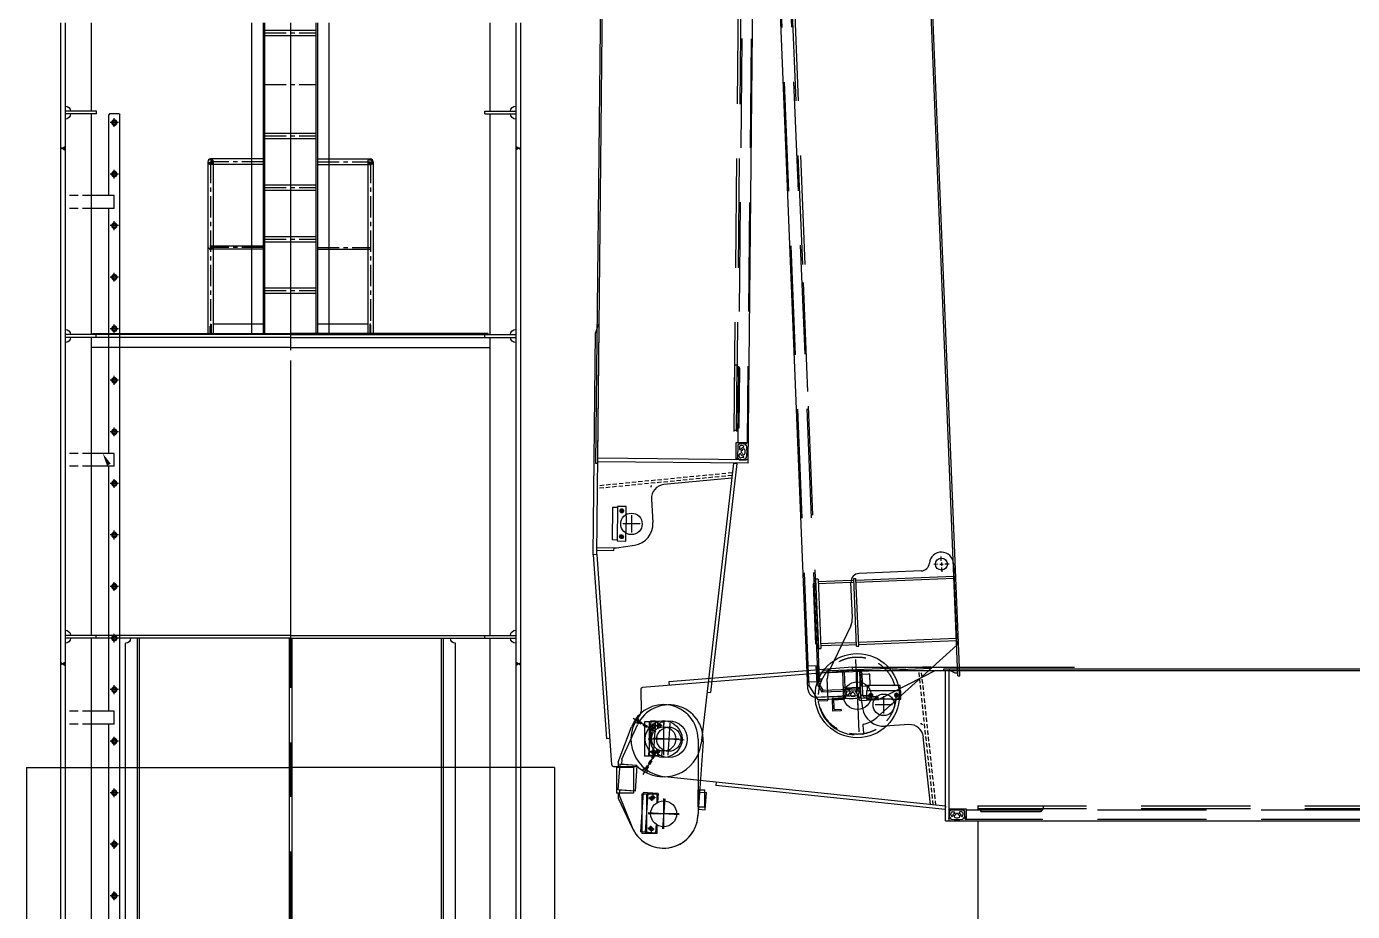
# Model space of a CAD drawing. Header units: millimetres. Extents: x -1838618 to -1600818, y -1770412 to -1553248.
# Drawn here: x -1716040 to -1708328, y -1646687 to -1641537 of the extents above; entities that cross this region are included whole.
import ezdxf

# ---------------------------------------------------------------- set-up
doc = ezdxf.new("R2010")
doc.units = ezdxf.units.MM
doc.header["$LTSCALE"] = 100
for name, pattern in [('018SV$0$CENTER2', [28.575, 19.05, -3.175, 3.175, -3.175]), ('CENTER2', [28.575, 19.05, -3.175, 3.175, -3.175]), ('DASHED2', [0.375, 0.25, -0.125]), ('F', [0.75, 0.5, -0.25]), ('G', [2, 1.25, -0.25, 0.25, -0.25]), ('P2-1 SIDE$0$DASHED2', [9.525, 6.35, -3.175]), ('P2-2 SIDE$0$CENTER2', [28.575, 19.05, -3.175, 3.175, -3.175]), ('P2-2 SIDE$0$DASHED2', [9.525, 6.35, -3.175]), ('P2-3 SIDE$0$DASHED2', [9.525, 6.35, -3.175]), ('P2-3 SIDE$0$PHANTOM', [63.5, 31.75, -6.35, 6.35, -6.35, 6.35, -6.35])]:
    doc.linetypes.add(name, pattern=pattern)
for name, color, linetype in [('01', 3, 'Continuous'), ('018SV$0$K1-CEN', 1, '018SV$0$CENTER2'), ('02', 7, 'Continuous'), ('03', 2, 'F'), ('04', 2, 'F'), ('05', 1, 'G'), ('08', 7, 'Continuous'), ('CENTER', 6, 'CENTER2'), ('K1-CEN', 1, 'CENTER2'), ('K1-DASH', 2, 'DASHED2'), ('K1-DIM', 1, 'Continuous'), ('P2-1 SIDE$0$HATCH', 42, 'Continuous'), ('P2-1 SIDE$0$K1-DASH', 2, 'P2-1 SIDE$0$DASHED2'), ('P2-1 SIDE$0$K1-DIM', 1, 'Continuous'), ('P2-2 SIDE$0$HATCH', 42, 'Continuous'), ('P2-2 SIDE$0$K1-CEN', 1, 'P2-2 SIDE$0$CENTER2'), ('P2-2 SIDE$0$K1-DASH', 2, 'P2-2 SIDE$0$DASHED2'), ('P2-3 SIDE$0$K1-COMP_L', 140, 'P2-3 SIDE$0$PHANTOM'), ('P2-3 SIDE$0$K1-DASH', 2, 'P2-3 SIDE$0$DASHED2'), ('P2-3 SIDE$0$K1-DIM', 1, 'Continuous'), ('P2-3 SIDE$0$POSITION', 1, 'Continuous'), ('TEXT', 2, 'Continuous')]:
    doc.layers.add(name, color=color, linetype=linetype)

# ---------------------------------------------------------------- blocks, each defined once
blk = doc.blocks.new('A$C271625B8')
at = {"layer": '02'}
h = blk.add_hatch(color=31, dxfattribs=at)
h.paths.add_polyline_path([(-1328.3, 5999.4), (-1337.7, 6004.8), (-1337.7, 5994)])
h.paths.add_polyline_path([(-1309.7, 6009.4), (-1327.1, 5999.4), (-1309.7, 5989.3)])
h = blk.add_hatch(color=31, dxfattribs=at)
h.paths.add_polyline_path([(1327.1, 5999.4), (1309.7, 6009.4), (1309.7, 5989.3)])
h.paths.add_polyline_path([(1337.7, 6004.8), (1328.3, 5999.4), (1337.7, 5994)])
h = blk.add_hatch(color=31, dxfattribs=at)
h.paths.add_polyline_path([(-1337.7, 3004.8), (-1337.7, 2999.4), (-1328.3, 2999.4)])
h.paths.add_polyline_path([(-1337.7, 2999.4), (-1337.7, 2994), (-1328.3, 2999.4)])
h.paths.add_polyline_path([(-1309.7, 2999.4), (-1309.7, 3009.4), (-1327.1, 2999.4)])
h.paths.add_polyline_path([(-1309.7, 2989.3), (-1309.7, 2999.4), (-1327.1, 2999.4)])
h = blk.add_hatch(color=31, dxfattribs=at)
h.paths.add_polyline_path([(1309.7, 3009.4), (1309.7, 2999.4), (1327.1, 2999.4)])
h.paths.add_polyline_path([(1327.1, 2999.4), (1309.7, 2999.4), (1309.7, 2989.3)])
h.paths.add_polyline_path([(1337.7, 3004.8), (1328.3, 2999.4), (1337.7, 2999.4)])
h.paths.add_polyline_path([(1337.7, 2999.4), (1328.3, 2999.4), (1337.7, 2994)])
at = {"layer": '01', "color": 31}
for p, q in [((-1159.7, 6729.8), (-1159.7, 6673.7)), ((-225.2, 6673.7), (-225.2, 6729.8)), ((-158, 6673.7), (-158, 6729.8)), ((-150, 6673.7), (-150, 6729.8)), ((150, 6673.7), (150, 6729.8)), ((158, 6673.7), (158, 6729.8)), ((225.2, 6673.7), (225.2, 6729.8)), ((1159.7, 6729.8), (1159.7, 6673.7)), ((-1159.7, 6673.7), (-1159.7, 6215.4)), ((-225.2, 5289), (-225.2, 6673.7)), ((-158, 5289), (-158, 6673.7)), ((150, 6686.9), (-150, 6686.9)), ((-150, 5289), (-150, 6673.7)), ((150, 6655.8), (-150, 6655.8)), ((150, 5289), (150, 6673.7)), ((158, 5289), (158, 6673.7)), ((225.2, 5289), (225.2, 6673.7)), ((1159.7, 6673.7), (1159.7, 6215.4)), ((-1129.7, 6215.4), (-1309.7, 6215.4)), ((-1129.7, 6199.4), (-1309.7, 6199.4)), ((-1159.7, 6199.4), (-1159.7, 5289)), ((-1129.7, 6199.4), (-1129.7, 6215.4)), ((997.2, 6199.4), (992.2, 6194.4)), ((992.2, 2981.9), (992.2, 6194.4)), ((997.2, 6199.4), (1052.2, 6199.4)), ((1052.2, 6199.4), (1057.2, 6194.4)), ((1057.2, 5724.4), (1057.2, 6194.4)), ((1127.7, 6215.4), (1309.7, 6215.4)), ((1127.7, 6199.4), (1127.7, 6215.4)), ((1127.7, 6199.4), (1309.7, 6199.4)), ((1159.7, 6199.4), (1159.7, 5289)), ((150, 6086.9), (-150, 6086.9)), ((150, 6055.8), (-150, 6055.8)), ((-1328.3, 5999.4), (-1337.7, 6004.8)), ((-1328.3, 5999.4), (-1337.7, 5994)), ((-1328.3, 5999.4), (-1327.1, 5999.4)), ((-1327.1, 5999.4), (-1309.7, 6009.4)), ((-1327.1, 5999.4), (-1309.7, 5989.3)), ((1327.1, 5999.4), (1309.7, 6009.4)), ((1327.1, 5999.4), (1309.7, 5989.3)), ((1328.3, 5999.4), (1327.1, 5999.4)), ((1328.3, 5999.4), (1337.7, 6004.8)), ((1328.3, 5999.4), (1337.7, 5994)), ((-481, 5921.4), (-481, 4921.4)), ((-158, 5937.4), (-465, 5937.4)), ((-449, 5921.4), (-449, 4921.4)), ((-158, 5905.4), (-449, 5905.4)), ((158, 5937.4), (465, 5937.4)), ((158, 5905.4), (449, 5905.4)), ((449, 5921.4), (449, 4921.4)), ((481, 5921.4), (481, 4921.4)), ((150, 5786.9), (-150, 5786.9)), ((150, 5755.8), (-150, 5755.8)), ((1024.7, 5649.4), (1024.7, 5724.4)), ((1024.7, 5724.4), (1159.7, 5724.4)), ((1024.7, 5649.4), (1159.7, 5649.4)), ((1024.7, 5649.4), (1159.7, 5649.4)), ((1057.2, 5216.9), (1057.2, 5649.4)), ((150, 5486.9), (-150, 5486.9)), ((-158, 5411.9), (-449, 5411.9)), ((150, 5455.8), (-150, 5455.8)), ((158, 5430.9), (449, 5430.9)), ((158, 5411.9), (449, 5411.9)), ((-1159.7, 5289), (-1159.7, 4915.4)), ((-225.2, 4921.4), (-225.2, 5289)), ((-158, 4921.4), (-158, 5289)), ((-150, 4921.4), (-150, 5289)), ((150, 4921.4), (150, 5289)), ((158, 4921.4), (158, 5289)), ((225.2, 4921.4), (225.2, 5289)), ((1159.7, 5289), (1159.7, 4915.4)), ((150, 5186.9), (-150, 5186.9)), ((1057.2, 4765.2), (1057.2, 5216.9)), ((150, 5155.8), (-150, 5155.8)), ((-449, 4975.4), (-158, 4975.4)), ((158, 4975.4), (449, 4975.4)), ((0, 4915.4), (-1309.7, 4915.4)), ((0, 4899.4), (-1309.7, 4899.4)), ((-1159.7, 4899.4), (-1159.7, 4765.2)), ((-1149.7, 4921.4), (0, 4921.4)), ((-1149.7, 4915.4), (-1149.7, 4921.4)), ((-1129.7, 4899.4), (-1129.7, 4915.4)), ((1149.7, 4921.4), (0, 4921.4)), ((0, 4915.4), (1309.7, 4915.4)), ((0, 4899.4), (1309.7, 4899.4)), ((1129.7, 4899.4), (1129.7, 4915.4)), ((1149.7, 4915.4), (1149.7, 4921.4)), ((1159.7, 4899.4), (1159.7, 4765.2)), ((0, 4840.4), (-1159.7, 4840.4)), ((0, 4840.4), (1159.7, 4840.4)), ((-1159.7, 4765.2), (-1159.7, 3165.4)), ((1057.2, 4224.4), (1057.2, 4765.2)), ((1159.7, 4765.2), (1159.7, 3165.4)), ((1024.7, 4149.4), (1024.7, 4224.4)), ((1024.7, 4224.4), (1159.7, 4224.4)), ((1024.7, 4149.4), (1159.7, 4149.4)), ((1057.2, 4076.9), (1057.2, 4149.4)), ((1057.2, 3114.4), (1057.2, 4076.9)), ((0, 3165.4), (-1309.7, 3165.4)), ((-1129.7, 3149.4), (-1129.7, 3165.4)), ((0, 3165.4), (1309.7, 3165.4)), ((1129.7, 3149.4), (1129.7, 3165.4)), ((0, 3149.4), (-1309.7, 3149.4)), ((-1159.7, 3149.4), (-1159.7, 1299.4)), ((-960, 899.6), (-960, 3119.4)), ((-889.3, 855.2), (-889.3, 3149.4)), ((-878, 849.5), (-878, 3149.4)), ((-8, 3149.4), (-8, 499.4)), ((0, 3149.4), (1309.7, 3149.4)), ((8, 3149.4), (8, 499.4)), ((878, 849.5), (878, 3149.4)), ((889.3, 855.2), (889.3, 3149.4)), ((960, 899.6), (960, 3119.4)), ((1057.2, 2724.4), (1057.2, 3114.4)), ((1159.7, 3149.4), (1159.7, 1299.4)), ((-1327.1, 2999.4), (-1309.7, 3009.4)), ((1327.1, 2999.4), (1309.7, 3009.4)), ((-1328.3, 2999.4), (-1337.7, 3004.8)), ((-1337.7, 2999.4), (-1309.7, 2999.4)), ((-1337.7, 2999.4), (-1309.7, 2999.4)), ((-1328.3, 2999.4), (-1337.7, 2994)), ((-1328.3, 2999.4), (-1327.1, 2999.4)), ((-1327.1, 2999.4), (-1309.7, 2989.3)), ((992.2, 1004.4), (992.2, 2981.9)), ((1327.1, 2999.4), (1309.7, 2989.3)), ((1337.7, 2999.4), (1309.7, 2999.4)), ((1337.7, 2999.4), (1309.7, 2999.4)), ((1328.3, 2999.4), (1327.1, 2999.4)), ((1328.3, 2999.4), (1337.7, 3004.8)), ((1328.3, 2999.4), (1337.7, 2994)), ((1024.7, 2649.4), (1024.7, 2724.4)), ((1024.7, 2724.4), (1159.7, 2724.4)), ((1024.7, 2649.4), (1159.7, 2649.4)), ((1057.2, 1224.4), (1057.2, 2649.4))]:
    blk.add_line(p, q, dxfattribs=at)
for points in [[(1009.1, 6149.4), (1024.7, 6164.9), (1040.2, 6149.4), (1024.7, 6133.8)], [(1009.1, 5849.4), (1024.7, 5864.9), (1040.2, 5849.4), (1024.7, 5833.8)], [(1009.1, 5549.4), (1024.7, 5564.9), (1040.2, 5549.4), (1024.7, 5533.8)], [(1009.1, 5249.4), (1024.7, 5264.9), (1040.2, 5249.4), (1024.7, 5233.8)], [(1009.1, 4949.4), (1024.7, 4964.9), (1040.2, 4949.4), (1024.7, 4933.8)], [(1009.1, 4649.4), (1024.7, 4664.9), (1040.2, 4649.4), (1024.7, 4633.8)], [(1009.1, 4349.4), (1024.7, 4364.9), (1040.2, 4349.4), (1024.7, 4333.8)], [(1009.1, 4049.4), (1024.7, 4064.9), (1040.2, 4049.4), (1024.7, 4033.8)], [(1009.1, 3749.4), (1024.7, 3764.9), (1040.2, 3749.4), (1024.7, 3733.8)], [(1009.1, 3449.4), (1024.7, 3464.9), (1040.2, 3449.4), (1024.7, 3433.8)], [(1009.1, 3149.4), (1024.7, 3164.9), (1040.2, 3149.4), (1024.7, 3133.8)], [(1009.1, 2849.4), (1024.7, 2864.9), (1040.2, 2849.4), (1024.7, 2833.8)], [(1009.1, 2549.4), (1024.7, 2564.9), (1040.2, 2549.4), (1024.7, 2533.8)], [(1009.1, 2249.4), (1024.7, 2264.9), (1040.2, 2249.4), (1024.7, 2233.8)], [(1009.1, 1949.4), (1024.7, 1964.9), (1040.2, 1949.4), (1024.7, 1933.8)], [(1009.1, 1649.4), (1024.7, 1664.9), (1040.2, 1649.4), (1024.7, 1633.8)]]:
    blk.add_lwpolyline(points, close=True, dxfattribs=at)
for centre in [(1024.7, 6149.4), (-465, 5921.4), (465, 5921.4), (1024.7, 5849.4), (1024.7, 5549.4), (1024.7, 5249.4), (1024.7, 4949.4), (1024.7, 4649.4), (1024.7, 4349.4), (1024.7, 4049.4), (1024.7, 3749.4), (1024.7, 3449.4), (1024.7, 3149.4), (1024.7, 2849.4), (1024.7, 2549.4), (1024.7, 2249.4), (1024.7, 1949.4), (1024.7, 1649.4)]:
    blk.add_circle(centre, 16, dxfattribs=at)
for centre, start, end in [((-1309.7, 6215.4), 0, 90), ((-1309.7, 6199.4), 270, 0), ((1309.7, 6215.4), 90, 180), ((1309.7, 6199.4), 180, 270), ((-1309.7, 4915.4), 0, 90), ((1309.7, 4915.4), 90, 180), ((-1309.7, 4899.4), 270, 0), ((1309.7, 4899.4), 180, 270), ((-1309.7, 3165.4), 0, 90), ((1309.7, 3165.4), 90, 180), ((-1309.7, 3149.4), 270, 0), ((-960, 3149.4), 270, 0), ((960, 3149.4), 180, 270), ((1309.7, 3149.4), 180, 270)]:
    blk.add_arc(centre, 30, start, end, dxfattribs=at)
at = {"layer": '03', "color": 31}
for p, q in [((-449, 5905.4), (-465, 5905.4)), ((449, 5905.4), (465, 5905.4)), ((-449, 5411.9), (-465, 5411.9)), ((449, 5430.9), (465, 5430.9)), ((449, 5411.9), (465, 5411.9))]:
    blk.add_line(p, q, dxfattribs=at)
for centre in [(-465, 5921.4), (465, 5921.4), (465, 5421.4)]:
    blk.add_circle(centre, 9.5, dxfattribs=at)
at = {"layer": '04', "color": 31}
for p, q in [((1159.7, 5724.4), (1309.7, 5724.4)), ((1159.7, 5649.4), (1309.7, 5649.4)), ((-468, 4915.4), (-468, 4975.4)), ((-468, 4975.4), (-462, 4975.4)), ((-462, 4975.4), (-462, 4915.4)), ((462, 4975.4), (462, 4915.4)), ((468, 4975.4), (462, 4975.4)), ((468, 4915.4), (468, 4975.4)), ((1159.7, 4224.4), (1309.7, 4224.4)), ((1159.7, 4149.4), (1309.7, 4149.4)), ((1159.7, 2724.4), (1309.7, 2724.4)), ((1159.7, 2649.4), (1309.7, 2649.4))]:
    blk.add_line(p, q, dxfattribs=at)
at = {"layer": '05', "color": 31}
for p, q in [((150, 6671.4), (-150, 6671.4)), ((150, 6371.4), (-150, 6371.4)), ((1024.7, 6123.8), (1024.7, 6175)), ((1000.5, 6149.4), (1048.8, 6149.4)), ((1000.5, 6149.4), (1048.8, 6149.4)), ((150, 6071.4), (-150, 6071.4)), ((150, 6071.4), (-150, 6071.4)), ((-158, 5921.4), (-465, 5921.4)), ((-465, 5921.4), (-465, 4921.4)), ((158, 5921.4), (465, 5921.4)), ((465, 5921.4), (465, 4921.4)), ((1024.7, 5823.8), (1024.7, 5875)), ((1000.5, 5849.4), (1048.8, 5849.4)), ((1000.5, 5849.4), (1048.8, 5849.4)), ((150, 5771.4), (-150, 5771.4)), ((150, 5771.4), (-150, 5771.4)), ((150, 5771.4), (-150, 5771.4)), ((1024.7, 5523.8), (1024.7, 5575)), ((1000.5, 5549.4), (1048.8, 5549.4)), ((1000.5, 5549.4), (1048.8, 5549.4)), ((-158, 5421.4), (-465, 5421.4)), ((150, 5471.4), (-150, 5471.4)), ((158, 5421.4), (465, 5421.4)), ((1000.5, 5249.4), (1048.8, 5249.4)), ((1024.7, 5223.8), (1024.7, 5275)), ((150, 5171.4), (-150, 5171.4)), ((150, 5171.4), (-150, 5171.4)), ((1000.5, 4949.4), (1048.8, 4949.4)), ((1024.7, 4923.8), (1024.7, 4975)), ((1000.5, 4649.4), (1048.8, 4649.4)), ((1024.7, 4623.8), (1024.7, 4675)), ((1000.5, 4349.4), (1048.8, 4349.4)), ((1024.7, 4323.8), (1024.7, 4375)), ((1000.5, 4049.4), (1048.8, 4049.4)), ((1000.5, 4049.4), (1048.8, 4049.4)), ((1024.7, 4023.8), (1024.7, 4075)), ((1000.5, 3749.4), (1048.8, 3749.4)), ((1024.7, 3723.8), (1024.7, 3775)), ((1024.7, 3423.8), (1024.7, 3475)), ((1000.5, 3449.4), (1048.8, 3449.4)), ((1024.7, 3123.8), (1024.7, 3175)), ((1000.5, 3149.4), (1048.8, 3149.4)), ((1024.7, 2823.8), (1024.7, 2875)), ((1000.5, 2849.4), (1048.8, 2849.4)), ((1000.5, 2549.4), (1048.8, 2549.4)), ((1024.7, 2523.8), (1024.7, 2575)), ((1000.5, 2249.4), (1048.8, 2249.4)), ((1024.7, 2223.8), (1024.7, 2275)), ((1000.5, 1949.4), (1048.8, 1949.4)), ((1024.7, 1923.8), (1024.7, 1975)), ((1000.5, 1649.4), (1048.8, 1649.4)), ((1024.7, 1623.8), (1024.7, 1675))]:
    blk.add_line(p, q, dxfattribs=at)
at = {"layer": '08', "color": 31}
blk.add_solid([(1045.5, 4164.4), (1067.5, 4152.5), (1092.2, 4224.4)], dxfattribs=at)
at = {"layer": 'CENTER', "color": 31}
for p, q in [((0, 6729.8), (0, 4765.2)), ((0, 4765.2), (0, 499.4))]:
    blk.add_line(p, q, dxfattribs=at)
at = {"layer": 'TEXT', "color": 31}
for p, q in [((-1337.7, 6729.8), (-1337.7, 5289)), ((-1309.7, 6729.8), (-1309.7, 6673.7)), ((1309.7, 6729.8), (1309.7, 6673.7)), ((1337.7, 6729.8), (1337.7, 6673.7)), ((-1309.7, 6673.7), (-1309.7, 5289)), ((1309.7, 6673.7), (1309.7, 5289)), ((1337.7, 6673.7), (1337.7, 5289)), ((-1337.7, 5289), (-1337.7, 4765.2)), ((-1309.7, 5289), (-1309.7, 4765.2)), ((1309.7, 5289), (1309.7, 4765.2)), ((1337.7, 5289), (1337.7, 4765.2)), ((-1337.7, 4765.2), (-1337.7, 708.7)), ((-1309.7, 4765.2), (-1309.7, 716.8)), ((1309.7, 4765.2), (1309.7, 716.8)), ((1337.7, 4765.2), (1337.7, 708.7))]:
    blk.add_line(p, q, dxfattribs=at)
blk = doc.blocks.new('A$C76446EFD')
at = {"color": 136}
for p, q in [((-11318.2, 2930.2), (-11555.9, 8773.4)), ((-11308.2, 2930.6), (-11545.9, 8773.8)), ((-12190.8, 2852.7), (-12423.5, 8572.9)), ((-12538.6, 4167.1), (-12493.9, 8531.9)), ((-13423.6, 4166.1), (-13380.3, 8405.9)), ((-13413.3, 4196), (-13370.3, 8405.8)), ((-13415.5, 4961.5), (-13425.9, 4926.2)), ((-13419, 3636.1), (-13405.4, 4966)), ((-13407.4, 4966), (-13415.5, 4961.5)), ((-13407.4, 4968), (-13415.4, 4972.7)), ((-13407.4, 4968), (-13413.4, 4971.5)), ((-13407.4, 4968), (-13405.4, 4968)), ((-13407.4, 4968), (-13405.4, 4968)), ((-13407.4, 4966), (-13405.4, 4966)), ((-13405.4, 4966), (-13407.4, 4966)), ((-13439, 3634.7), (-13425.9, 4926.2)), ((-12617.7, 4737.9), (-12621.6, 4358)), ((-12602.7, 4737.8), (-12617.7, 4737.9)), ((-12606.6, 4357.8), (-12602.7, 4737.8)), ((-12587.9, 4722.6), (-12602.9, 4722.8)), ((-12602.9, 4722.8), (-12587.9, 4722.6)), ((-12591.5, 4372.6), (-12587.9, 4722.6)), ((-12606.6, 4357.8), (-12621.6, 4358)), ((-12591.5, 4372.6), (-12606.5, 4372.8)), ((-12606.5, 4372.8), (-12591.5, 4372.6)), ((-12608.4, 4187.8), (-12607.3, 4287.8)), ((-12607.3, 4287.8), (-12544.3, 4287.2)), ((-12599.5, 4268.7), (-12600.3, 4198.3)), ((-12555, 4279.3), (-12588.4, 4279.6)), ((-13413.6, 4166), (-13423.6, 4166.1)), ((-12538.6, 4167.1), (-13413.5, 4176)), ((-12538.4, 4187.1), (-13413.3, 4196)), ((-12623.6, 4168), (-12811.5, 2536.6)), ((-12603.7, 4165.7), (-12757.3, 2832.1)), ((-12623.6, 4168), (-12603.7, 4165.7)), ((-13104.9, 4034.9), (-13098.7, 4035.5)), ((-13104.9, 4034.9), (-13104.5, 4026.8)), ((-12633.6, 4080.6), (-13028.3, 4042.3)), ((-13100.4, 3958), (-13092.4, 3821.3)), ((-13419, 3636.1), (-13439, 3634.7)), ((-13439, 3634.7), (-13363.1, 2565.5)), ((-13419, 3636.1), (-13332.3, 2411.9)), ((-13418.8, 3661.1), (-13318.8, 3660)), ((-13418.6, 3676.1), (-13318.6, 3675)), ((-13318.8, 3660), (-13318.6, 3675)), ((-13318.6, 3675), (-13303.6, 3674.9)), ((-13303.6, 3674.9), (-13198.9, 3690.4)), ((-11344.7, 3582.7), (-11325.4, 3108.1)), ((-12131.7, 3492.6), (-12146.7, 3492)), ((-12146.7, 3492), (-12130.3, 3088.3)), ((-12131.7, 3492.6), (-12115.3, 3088.9)), ((-11941.3, 3485.3), (-12131.1, 3477.6)), ((-11940.8, 3473.3), (-12130.6, 3465.6)), ((-11932.5, 3268.5), (-11940.8, 3473.3)), ((-11532.2, 3540), (-11892.9, 3525.3)), ((-12145.6, 3465), (-12160.6, 3464.4)), ((-12160.6, 3464.4), (-12146.4, 3114.7)), ((-11942.3, 3221), (-12068.3, 2959.8)), ((-12131.4, 3115.3), (-12146.4, 3114.7)), ((-12130.3, 3088.3), (-12115.3, 3088.9)), ((-11990.5, 3121), (-12116.4, 3115.9)), ((-11996.4, 3108.8), (-12115.9, 3103.9)), ((-11325.4, 3108.1), (-11790, 2688.2)), ((-11930, 2961), (-13153.2, 2861.7)), ((-11931.6, 2980.9), (-13000, 2894.1)), ((-11931.6, 2980.9), (-10640, 2981)), ((-11930, 2961), (-11931.6, 2980.9)), ((-11930, 2961), (-10600, 2961)), ((-11905, 2961), (-11905, 2861)), ((-11890, 2961), (-11890, 2861)), ((-11880.4, 2873.3), (-11883, 2937.3)), ((-11880.1, 2940.4), (-11836.1, 2942.2)), ((-11833, 2939.3), (-11830.4, 2875.3)), ((-11449.5, 2959.9), (-11777.9, 2791.4)), ((-11449.5, 2959.9), (-11369.6, 2963.1)), ((-11400, 2971), (-7160, 2971)), ((-11400, 2961), (-11400, 2971)), ((-11390, 2086), (-11390, 2961)), ((-11370, 2961), (-7160, 2961)), ((-11370, 2086), (-11370, 2961)), ((-11333.8, 2944.6), (-11369.6, 2963.1)), ((-11318.8, 2945.2), (-11333.8, 2944.6)), ((-11318.2, 2930.2), (-11308.2, 2930.6)), ((-13000, 2894.1), (-12998.4, 2874.3)), ((-12073.2, 2791.4), (-12078.1, 2912.3)), ((-11905, 2861), (-11890, 2861)), ((-11890, 2861), (-11890, 2846)), ((-11877.2, 2870.4), (-11833.3, 2872.2)), ((-13162.4, 2851.7), (-13161.3, 2722.3)), ((-12777.2, 2834.5), (-12757.3, 2832.1)), ((-12138.8, 2804.7), (-11899, 2814.5)), ((-12126.4, 2784.2), (-12078, 2786.2)), ((-11893.1, 2791.7), (-11893.8, 2809.7)), ((-11890, 2846), (-11873.5, 2741.5)), ((-11887.9, 2786.9), (-11777.9, 2791.4)), ((-13295, 2427), (-13217, 2632.9)), ((-13273.7, 2444.6), (-13181.7, 2644.6)), ((-13141.8, 2662), (-13141.8, 2462)), ((-13115, 2662), (-13141.8, 2662)), ((-13104.7, 2668.5), (-13118.5, 2469)), ((-13115, 2662), (-13115, 2462)), ((-13065.4, 2662), (-13115, 2662)), ((-13077.9, 2666.6), (-13104.7, 2668.5)), ((-13077.9, 2666.6), (-13091.7, 2467.1)), ((-13028.4, 2663.2), (-13077.9, 2666.6)), ((-13065, 2662), (-13065, 2623.2)), ((-13028, 2663.2), (-13030.7, 2624.5)), ((-11872.2, 2643), (-11867.4, 2595.9)), ((-11604.8, 2645.7), (-11741.4, 2636.3)), ((-11528, 2651), (-11536.1, 2650.4)), ((-11528, 2651), (-11527.3, 2644.8)), ((-13363.1, 2565.5), (-13343.2, 2566.8)), ((-12800.5, 2547.2), (-12830.5, 2113.2)), ((-12830, 2562), (-12830, 2127)), ((-11872.2, 2590.4), (-11922.6, 2588.4)), ((-11477.5, 2180.2), (-11519.8, 2574.4)), ((-13091.7, 2467.1), (-13118.5, 2469)), ((-13065, 2500.8), (-13065, 2462)), ((-13039.1, 2502.4), (-13041.8, 2463.7)), ((-13322.3, 2402.6), (-13192.9, 2402.4)), ((-13305, 2397), (-13305, 2247)), ((-13205, 2397), (-13305, 2397)), ((-13285.7, 2415.4), (-13296.1, 2265.7)), ((-13295, 2427), (-13295, 2397)), ((-13205, 2397), (-13295, 2397)), ((-13186, 2408.5), (-13285.7, 2415.4)), ((-13273.7, 2444.6), (-13275.7, 2414.7)), ((-13186, 2408.5), (-13275.7, 2414.7)), ((-13205, 2397), (-13205, 2247)), ((-13186, 2408.5), (-13196.3, 2258.8)), ((-13115, 2462), (-13141.8, 2462)), ((-13065.4, 2462), (-13115, 2462)), ((-13042.2, 2463.7), (-13091.7, 2467.1)), ((-11390, 2171), (-13023.2, 2342.2)), ((-13205, 2247), (-13305, 2247)), ((-13196.3, 2258.8), (-13296.1, 2265.7)), ((-13295, 2247), (-13295, 2217)), ((-13205, 2247), (-13295, 2247)), ((-13286.1, 2265), (-13288.2, 2235.1)), ((-13196.3, 2258.8), (-13286.1, 2265)), ((-13148.6, 2250.5), (-13164.5, 2021.1)), ((-13130, 2242), (-13156.8, 2242)), ((-13156.8, 2242), (-13156.8, 2012)), ((-13121.8, 2248.7), (-13148.6, 2250.5)), ((-13121.8, 2248.7), (-13137.7, 2019.2)), ((-13121.8, 2248.7), (-13137.7, 2019.2)), ((-13070, 2242), (-13130, 2242)), ((-13130, 2242), (-13130, 2012)), ((-13130, 2242), (-13130, 2012)), ((-13062, 2244.5), (-13121.8, 2248.7)), ((-13070, 2242), (-13070, 2191.1)), ((-13062, 2244.5), (-13065.5, 2193.7)), ((-12830, 2267), (-12790, 2267)), ((-12830, 2167), (-12830, 2267)), ((-12827.7, 2153.1), (-12820.8, 2252.9)), ((-12820.8, 2252.9), (-12780.9, 2250.2)), ((-12790, 2167), (-12790, 2267)), ((-12787.8, 2150.4), (-12780.9, 2250.2)), ((-12725, 2311), (-12727.1, 2291.1)), ((-11392.1, 2151.1), (-12727.1, 2291.1)), ((-13295, 2217), (-13210.3, 2040.5)), ((-13288.2, 2235.1), (-13215.9, 2053.2)), ((-12830, 2167), (-12790, 2167)), ((-11390, 2171), (-11392.1, 2151.1)), ((-10820, 2171), (-11200, 2171)), ((-11200, 2156), (-11200, 2171)), ((-10820, 2156), (-10820, 2171)), ((-12827.7, 2153.1), (-12787.8, 2150.4)), ((-11390, 2086), (-7025, 2086)), ((-11370, 2156), (-11270, 2156)), ((-11289, 2148), (-11359.4, 2148)), ((-11278, 2103.6), (-11278, 2137)), ((-11270, 2156), (-11270, 2093)), ((-11200, 2156), (-10820, 2156)), ((-11185, 2141), (-11185, 2156)), ((-11185, 2156), (-11185, 2141)), ((-11185, 2141), (-10835, 2141)), ((-10835, 2141), (-10835, 2156)), ((-10835, 2156), (-10835, 2141)), ((-13137.7, 2019.2), (-13164.5, 2021.1)), ((-13130, 2012), (-13156.8, 2012)), ((-13077.8, 2015.1), (-13137.7, 2019.2)), ((-13070, 2012), (-13130, 2012)), ((-13074.3, 2065.9), (-13077.8, 2015.1)), ((-13070, 2063), (-13070, 2012))]:
    blk.add_line(p, q, dxfattribs=at)
for centre, radius in [((-13217.2, 3814), 62.5), ((-11414.7, 3579.8), 35), ((-11414.7, 3579.8), 35), ((-11904, 2814.3), 245), ((-11904, 2814.3), 81), ((-11750, 2761), 62.5), ((-13030, 2562), 107), ((-13000, 2561), 107), ((-13030, 2562), 70.5), ((-13089.9, 2637), 10), ((-13000, 2561), 70.5), ((-13054.5, 2639.9), 10), ((-13090, 2487), 10), ((-13065, 2490.3), 10), ((-13100, 2217), 10), ((-13030, 2127), 75.5), ((-13030, 2127), 75.5), ((-13093.6, 2221.6), 10), ((-13106, 2042.1), 10), ((-13100, 2037), 10)]:
    blk.add_circle(centre, radius, dxfattribs=at)
for centre, radius, start, end in [((-12588.5, 4268.6), 11, 89.41432, 179.41432), ((-12554.9, 4290.3), 11, 269.41432, 343.5877), ((-12611.3, 4198.4), 11, 285.24094, 359.41432), ((-13020.6, 3962.7), 80, 95.54095, 183.35592), ((-13217.2, 3814), 125, 278.40319, 3.35592), ((-11414.7, 3579.8), 70, 2.3296, 175.14885), ((-11534.3, 3590), 50, 272.3296, 355.14885), ((-11890.8, 3475.4), 50, 92.3296, 182.3296), ((-12032.4, 3264.5), 100, 334.25712, 2.3296), ((-11978.2, 2916.4), 100, 154.25712, 182.3296), ((-11880, 2937.4), 3, 92.3296, 182.3296), ((-11836, 2939.2), 3, 2.3296, 92.3296), ((-13152.4, 2851.7), 10, 94.64046, 180.51562), ((-11877.4, 2873.4), 3, 182.3296, 272.3296), ((-11833.4, 2875.2), 3, 272.3296, 2.3296), ((-12140.8, 2854.7), 50, 182.3296, 272.3296), ((-12126.2, 2779.2), 5, 92.3296, 188.96527), ((-11904, 2814.3), 230, 188.96527, 251.96547), ((-12078.2, 2791.2), 5, 272.3296, 2.3296), ((-11898.8, 2809.5), 5, 2.3296, 92.3296), ((-11888.1, 2791.9), 5, 182.3296, 272.3296), ((-13000, 2561), 220, 139.90712, 263.95491), ((-13030, 2562), 200, 0, 159.2548), ((-13000, 2561), 200, 356.04543, 155.30023), ((-13191.3, 2722), 30, 319.90712, 0.51562), ((-11750, 2761), 125, 188.98887, 273.9416), ((-11867.2, 2643.2), 5, 102.12403, 185.85726), ((-11904, 2814.3), 170, 282.12403, 312.10872), ((-11599.3, 2565.9), 80, 6.12662, 93.9416), ((-11928.7, 2738.2), 150, 251.96547, 272.3296), ((-11872.4, 2595.4), 5, 272.3296, 5.85726), ((-13030, 2562), 220, 229.32144, 353.36923), ((-13322.3, 2412.6), 10, 184.05478, 269.92994), ((-13193, 2372.4), 30, 49.32144, 89.92994), ((-13030, 2127), 200, 201.67409, 356.04543), ((-13030, 2127), 200, 205.62866, 0), ((-11359.4, 2159), 11, 195.82662, 270), ((-11289, 2137), 11, 0, 90), ((-11267, 2103.6), 11, 180, 254.17338)]:
    blk.add_arc(centre, radius, start, end, dxfattribs=at)
blk.add_open_spline([(-13415.4, 4972.7), (-13416.1, 4971.3), (-13418.7, 4967.1), (-13416.2, 4963.6), (-13415.5, 4961.5)], degree=3, knots=[0, 0, 0, 0, 4.406257, 9.373025, 9.373025, 9.373025, 9.373025], dxfattribs=at)
at = {"layer": '018SV$0$K1-CEN', "color": 136, "ltscale": 0.1}
for p, q in [((-13075.9, 2604.5), (-13207.9, 2680.7)), ((-13074.3, 2486.6), (-13151.8, 2355.4))]:
    blk.add_line(p, q, dxfattribs=at)
at = {"layer": 'K1-CEN', "color": 136}
for p, q in [((-13074.7, 2637), (-13105.3, 2637)), ((-13090, 2621.7), (-13090, 2652.4)), ((-13039.4, 2638.9), (-13070, 2641)), ((-13055.7, 2624.7), (-13053.6, 2655.3)), ((-13074.7, 2487), (-13105.3, 2487)), ((-13090, 2471.7), (-13090, 2502.4)), ((-13049.7, 2489.3), (-13080.3, 2491.4)), ((-13066.1, 2475), (-13064, 2505.6)), ((-13092.6, 2237), (-13094.7, 2206.3)), ((-13084.7, 2217), (-13115.3, 2217)), ((-13078.3, 2220.6), (-13108.9, 2222.7)), ((-13100, 2232.4), (-13100, 2201.7)), ((-13090.7, 2041), (-13121.3, 2043.1)), ((-13084.7, 2037), (-13115.3, 2037)), ((-13107.1, 2026.8), (-13105, 2057.4)), ((-13100, 2021.7), (-13100, 2052.4))]:
    blk.add_line(p, q, dxfattribs=at)
at = {"layer": 'K1-CEN', "color": 136, "ltscale": 0.25}
for p, q in [((-13030, 2655.9), (-13030, 2468.2)), ((-12993.5, 2654.6), (-13006.5, 2467.4)), ((-12939.8, 2562), (-13120.2, 2562)), ((-12910, 2554.8), (-13090, 2567.2)), ((-13023.9, 2214.8), (-13036.1, 2039.3)), ((-13030, 2215), (-13030, 2039.1)), ((-12939.8, 2127), (-13120.2, 2127)), ((-12940, 2120.8), (-13120, 2133.3))]:
    blk.add_line(p, q, dxfattribs=at)
at = {"layer": 'K1-DASH', "color": 136}
for p, q in [((-12631.9, 4095.8), (-13415.1, 4019.9)), ((-12630.1, 4111.1), (-13415, 4034.9)), ((-11462.2, 2178.6), (-11546.2, 2961)), ((-11446.9, 2177), (-11531.1, 2961)), ((-13186.3, 2653.8), (-13196.6, 2659.8)), ((-13186.3, 2653.8), (-13174.1, 2675.7)), ((-13174.1, 2675.7), (-13184.1, 2681.4)), ((-13095, 2610.3), (-13182.4, 2660.8)), ((-13090.5, 2618.1), (-13178, 2668.7)), ((-13088, 2472.1), (-13139.5, 2385.1)), ((-13080.3, 2467.6), (-13131.7, 2380.6)), ((-13146.4, 2389.1), (-13152.3, 2379.2)), ((-13124.7, 2376.7), (-13146.4, 2389.1)), ((-13124.7, 2376.7), (-13130.8, 2366.5))]:
    blk.add_line(p, q, dxfattribs=at)
at = {"layer": 'K1-DIM', "color": 136}
for p, q in [((-12599.5, 4269.7), (-12600.3, 4197.7)), ((-12589.4, 4279.6), (-12599.5, 4269.7)), ((-12589.6, 4259.6), (-12589.7, 4250.6)), ((-12565.4, 4279.4), (-12589.4, 4279.6)), ((-12567.6, 4267.3), (-12577.7, 4269.3)), ((-12565.4, 4279.4), (-12549.4, 4283.4)), ((-12549, 4269.7), (-12555.3, 4271.9)), ((-12552.2, 4277.7), (-12555.2, 4276.6)), ((-12549.4, 4281.4), (-12549.4, 4283.4)), ((-12600.3, 4197.7), (-12590.4, 4187.6)), ((-12590.4, 4187.6), (-12566.4, 4187.4)), ((-12590.2, 4206.6), (-12590.1, 4216.6)), ((-12568.3, 4199.5), (-12578.4, 4197.7)), ((-12566.4, 4187.4), (-12550.4, 4184)), ((-12549.7, 4196.7), (-12556.1, 4194.6)), ((-12553.1, 4188.8), (-12556.1, 4189.9)), ((-12550.4, 4185), (-12550.4, 4184)), ((-11370, 2114), (-11373.2, 2098)), ((-11372.2, 2098), (-11373.2, 2098)), ((-11360, 2148), (-11370, 2138)), ((-11370, 2138), (-11370, 2114)), ((-11368.4, 2100.7), (-11367.4, 2103.8)), ((-11360.5, 2097.5), (-11362.6, 2103.8)), ((-11288, 2148), (-11360, 2148)), ((-11357.9, 2116.1), (-11359.8, 2126.1)), ((-11351, 2138), (-11341, 2138)), ((-11298, 2138), (-11307, 2138)), ((-11290.1, 2116.1), (-11288.2, 2126.1)), ((-11278, 2138), (-11288, 2148)), ((-11287.5, 2097.5), (-11285.4, 2103.8)), ((-11279.6, 2100.7), (-11280.6, 2103.8)), ((-11278, 2114), (-11278, 2138)), ((-11278, 2114), (-11273.8, 2098)), ((-11275.8, 2098), (-11273.8, 2098))]:
    blk.add_line(p, q, dxfattribs=at)
for centre, radius, start, end in [((-12584.7, 4250.6), 5, 179.41432, 335.77423), ((-12579.6, 4259.5), 10, 78.65938, 179.41432), ((-12564.2, 4241.3), 17.5, 101.24214, 155.77423), ((-12584.1, 4251.7), 15, 294.38268, 337.72443), ((-12563.8, 4243.4), 7, 9.34252, 157.72443), ((-12568, 4262.9), 4.42, 275.20753, 84.81581), ((-12621, 4233.9), 65, 349.48613, 9.34252), ((-12554.5, 4274.3), 2.5, 108.10202, 250.72663), ((-12553.4, 4281.5), 4, 288.10202, 359.41432), ((-12550, 4266.9), 3, 7.47915, 70.72663), ((-12780.9, 4235.6), 236, 351.11362, 7.71502), ((-12580.8, 4206.7), 9.36, 180.57077, 284.98442), ((-12585.1, 4216.6), 5, 23.05442, 179.41432), ((-12575.9, 4233.5), 5, 114.38268, 244.44597), ((-12564.4, 4225.4), 17.5, 203.05442, 257.58651), ((-12584.5, 4215.4), 15, 21.10422, 64.44597), ((-12564, 4223.4), 7, 201.10422, 349.48613), ((-12568.6, 4203.9), 4.42, 274.01284, 83.62112), ((-12555.3, 4192.3), 2.5, 108.10202, 250.72663), ((-12554.4, 4185.1), 4, 359.41432, 70.72663), ((-12550.7, 4199.6), 3, 288.10202, 351.3495), ((-11372.2, 2102), 4, 270, 341.3123), ((-11365, 2103), 2.5, 18.6877, 161.3123), ((-11357.7, 2098.4), 3, 198.6877, 261.93517), ((-11350.8, 2128.6), 9.36, 91.15644, 195.5701), ((-11324, 2329), 236, 261.6993, 278.3007), ((-11353.5, 2116.4), 4.42, 184.59851, 354.20679), ((-11332, 2112.4), 17.5, 113.6401, 168.17219), ((-11341, 2133), 5, 293.6401, 90), ((-11334, 2112), 7, 111.68989, 260.07181), ((-11342.1, 2132.4), 15, 291.68989, 335.03165), ((-11324, 2169.1), 65, 260.07181, 279.92819), ((-11324, 2124), 5, 24.96835, 155.03165), ((-11305.9, 2132.4), 15, 204.96835, 248.31011), ((-11314, 2112), 7, 279.92819, 68.31011), ((-11307, 2133), 5, 90, 246.3599), ((-11316, 2112.4), 17.5, 11.82781, 66.3599), ((-11294.5, 2116.4), 4.42, 185.79321, 355.40149), ((-11298, 2128), 10, 349.24505, 90), ((-11290.3, 2098.4), 3, 278.06483, 341.3123), ((-11283, 2103), 2.5, 18.6877, 161.3123), ((-11275.8, 2102), 4, 198.6877, 270)]:
    blk.add_arc(centre, radius, start, end, dxfattribs=at)
at = {"layer": 'P2-1 SIDE$0$HATCH', "color": 136}
for points in [[(-12595.8, 4722.7), (-12602.9, 4722.8), (-12602.8, 4729.9)], [(-12599.4, 4372.7), (-12606.5, 4372.8), (-12606.5, 4365.7)], [(-11185, 2148.9), (-11185, 2156), (-11192.1, 2156)], [(-10835, 2148.9), (-10835, 2156), (-10827.9, 2156)]]:
    blk.add_solid(points, dxfattribs=at)
at = {"layer": 'P2-1 SIDE$0$K1-DASH', "color": 136}
for p, q in [((-12555.8, 8542.5), (-12599.3, 4287.7)), ((-12500.8, 8541.9), (-12544.3, 4287.2)), ((-12586, 7844.8), (-12623.4, 4188)), ((-12571, 7844.6), (-12608.4, 4187.8)), ((-13328.2, 3910.2), (-13330.2, 3720.2)), ((-13298.2, 3909.8), (-13328.2, 3910.2)), ((-13298.2, 3914.8), (-13300.2, 3714.9)), ((-13248.2, 3914.3), (-13298.2, 3914.8)), ((-13279.1, 3899.7), (-13285, 3889.7)), ((-13285, 3889.7), (-13279.3, 3879.7)), ((-13283.4, 3889.7), (-13263.4, 3889.5)), ((-13279.3, 3879.7), (-13267.8, 3879.5)), ((-13267.6, 3899.5), (-13279.1, 3899.7)), ((-13268.4, 3889.5), (-13278.4, 3889.6)), ((-13273.3, 3899.6), (-13273.5, 3879.6)), ((-13273.4, 3894.6), (-13273.5, 3884.6)), ((-13267.8, 3879.5), (-13261.9, 3889.5)), ((-13261.9, 3889.5), (-13267.6, 3899.5)), ((-13248.8, 3859.1), (-13249.7, 3769.6)), ((-13248.8, 3859.1), (-13248.2, 3914.3)), ((-13300.2, 3719.9), (-13330.2, 3720.2)), ((-13300.2, 3714.9), (-13250.2, 3714.3)), ((-13286.5, 3739.7), (-13280.6, 3749.7)), ((-13280.9, 3729.7), (-13286.5, 3739.7)), ((-13285, 3739.7), (-13265, 3739.5)), ((-13269.3, 3729.5), (-13280.9, 3729.7)), ((-13280.6, 3749.7), (-13269.1, 3749.5)), ((-13270, 3739.6), (-13280, 3739.7)), ((-13274.9, 3749.6), (-13275.1, 3729.6)), ((-13274.9, 3744.6), (-13275, 3734.6)), ((-13263.4, 3739.5), (-13269.3, 3729.5)), ((-13269.1, 3749.5), (-13263.4, 3739.5)), ((-13250.2, 3714.3), (-13249.7, 3769.6)), ((-11655, 2873), (-11845, 2873)), ((-11845, 2843), (-11845, 2873)), ((-11655, 2843), (-11655, 2873)), ((-11650, 2843), (-11850, 2843)), ((-11850, 2843), (-11850, 2793)), ((-11850, 2793), (-11794.7, 2793)), ((-11835, 2823.8), (-11825, 2829.5)), ((-11835, 2812.2), (-11835, 2823.8)), ((-11815, 2818), (-11835, 2818)), ((-11825, 2806.5), (-11835, 2812.2)), ((-11820, 2818), (-11830, 2818)), ((-11825, 2829.5), (-11815, 2823.8)), ((-11825, 2828), (-11825, 2808)), ((-11825, 2813), (-11825, 2823)), ((-11815, 2812.2), (-11825, 2806.5)), ((-11815, 2823.8), (-11815, 2812.2)), ((-11705.3, 2793), (-11794.7, 2793)), ((-11705.3, 2793), (-11650, 2793)), ((-11675, 2829.5), (-11685, 2823.8)), ((-11685, 2823.8), (-11685, 2812.2)), ((-11665, 2818), (-11685, 2818)), ((-11685, 2812.2), (-11675, 2806.5)), ((-11670, 2818), (-11680, 2818)), ((-11665, 2823.8), (-11675, 2829.5)), ((-11675, 2828), (-11675, 2808)), ((-11675, 2813), (-11675, 2823)), ((-11675, 2806.5), (-11665, 2812.2)), ((-11665, 2812.2), (-11665, 2823.8)), ((-11650, 2793), (-11650, 2843)), ((-7713, 2171), (-11370, 2171)), ((-7713, 2156), (-11370, 2156)), ((-7015, 2148), (-11270, 2148)), ((-7015, 2093), (-11270, 2093))]:
    blk.add_line(p, q, dxfattribs=at)
for centre in [(-13273.4, 3889.6), (-13273.4, 3889.6), (-13273.4, 3889.6), (-13275, 3739.6), (-13275, 3739.6), (-13275, 3739.6), (-11825, 2818), (-11825, 2818), (-11825, 2818), (-11675, 2818), (-11675, 2818), (-11675, 2818)]:
    blk.add_circle(centre, 10, dxfattribs=at)
at = {"layer": 'P2-1 SIDE$0$K1-DIM', "color": 136}
for p, q in [((-13216.7, 3864), (-13217.7, 3764)), ((-13167.2, 3813.5), (-13267.2, 3814.5)), ((-11750, 2711), (-11750, 2811)), ((-11700, 2761), (-11800, 2761))]:
    blk.add_line(p, q, dxfattribs=at)
at = {"layer": 'P2-2 SIDE$0$HATCH', "color": 136}
for points in [[(-12152.7, 3464.7), (-12145.6, 3465), (-12145.9, 3472.1)], [(-12138.5, 3115), (-12131.4, 3115.3), (-12131.1, 3108.2)]]:
    blk.add_solid(points, dxfattribs=at)
at = {"layer": 'P2-2 SIDE$0$K1-CEN', "color": 136}
for p, q in [((-11415.5, 3599.8), (-11416.5, 3624.8)), ((-11434.7, 3579), (-11459.7, 3578)), ((-11424.7, 3579.4), (-11404.7, 3580.2)), ((-11415.1, 3589.8), (-11414.3, 3569.8)), ((-11413.9, 3559.8), (-11412.9, 3534.9)), ((-11394.7, 3580.6), (-11369.7, 3581.7)), ((-11904.8, 2834.3), (-11907.6, 2904.2)), ((-11924, 2813.5), (-11993.9, 2810.6)), ((-11914, 2813.9), (-11894, 2814.7)), ((-11904.4, 2824.3), (-11903.6, 2804.3)), ((-11903.2, 2794.3), (-11900.3, 2724.4)), ((-11884, 2815.1), (-11814.1, 2818))]:
    blk.add_line(p, q, dxfattribs=at)
at = {"layer": 'P2-2 SIDE$0$K1-DASH', "color": 136}
for p, q in [((-12185.5, 2894.9), (-12415.1, 8538.3)), ((-12130.5, 2897.2), (-12360.1, 8540.5)), ((-12206.2, 5324.1), (-12319, 8096.8)), ((-12221.2, 5323.5), (-12334, 8096.2)), ((-12191.2, 4584.1), (-12221.2, 5323.5)), ((-12123.2, 2912.5), (-12191.2, 4584.1)), ((-11941.3, 3485.3), (-11923.3, 3486.1)), ((-11940.8, 3473.3), (-11922.8, 3474.1)), ((-11923.7, 3496.1), (-11911.7, 3496.6)), ((-11907.7, 3102.4), (-11923.7, 3496.1)), ((-11895.7, 3102.9), (-11911.7, 3496.6)), ((-11911.3, 3486.6), (-11341.8, 3509.7)), ((-11910.8, 3474.6), (-11341.3, 3497.7)), ((-11996.4, 3108.8), (-11908.1, 3112.4)), ((-11990.5, 3121), (-11908.6, 3124.4)), ((-11907.7, 3102.4), (-11895.7, 3102.9)), ((-11896.6, 3124.9), (-11327.1, 3148)), ((-11896.1, 3112.9), (-11326.6, 3136)), ((-12110, 2958), (-11320.6, 2990.2)), ((-12109.6, 2948.1), (-11320.2, 2980.2))]:
    blk.add_line(p, q, dxfattribs=at)
at = {"layer": 'P2-2 SIDE$0$K1-DASH', "color": 136, "ltscale": 0.25}
blk.add_circle((-11904, 2814.3), 225, dxfattribs=at)
at = {"layer": 'P2-3 SIDE$0$K1-COMP_L', "color": 136}
for p, q in [((-11982.1, 2791.1), (-11988.7, 2953)), ((-11980.7, 2953.3), (-11976.9, 2859.4)), ((-11882.3, 2797.2), (-11888.8, 2957)), ((-11878.4, 2947.5), (-11873.1, 2817.6)), ((-11984.9, 2859.1), (-11884.9, 2863.1)), ((-11892.6, 2854.8), (-11966.6, 2851.8)), ((-11982.5, 2801.1), (-12050.5, 2798.3)), ((-12050.5, 2798.3), (-12047.4, 2723.4)), ((-12042.5, 2798.7), (-12040.1, 2741.7)), ((-11982.1, 2791.1), (-12042.1, 2788.7)), ((-11976.1, 2841.4), (-11974.6, 2804.4)), ((-11782.3, 2801.2), (-11882.3, 2797.2)), ((-11862.7, 2808), (-11792.7, 2810.8)), ((-11997.4, 2725.4), (-12047.4, 2723.4)), ((-11997.8, 2733.4), (-12029.7, 2732.1)), ((-11997.8, 2733.4), (-11997.4, 2725.4))]:
    blk.add_line(p, q, dxfattribs=at)
for centre, radius, start, end in [((-11888.4, 2947), 10, 2.3296, 92.3296), ((-11892.9, 2862.8), 8, 272.3296, 2.3296), ((-12049.2, 2791.4), 7, 2.3296, 92.3296), ((-11982.6, 2804.1), 8, 272.3296, 2.3296), ((-11966.1, 2841.8), 10, 92.3296, 182.3296), ((-11863.1, 2818), 10, 182.3296, 272.3296), ((-11792.3, 2800.8), 10, 2.3296, 92.3296), ((-12030.1, 2742.1), 10, 182.3296, 272.3296)]:
    blk.add_arc(centre, radius, start, end, dxfattribs=at)
at = {"layer": 'P2-3 SIDE$0$K1-DASH', "color": 136}
for p, q in [((-12185.5, 2894.9), (-12122.5, 2897.5)), ((-12123.2, 2912.5), (-12108.2, 2913.1)), ((-12123.2, 2912.5), (-12122.5, 2897.5))]:
    blk.add_line(p, q, dxfattribs=at)
at = {"layer": 'P2-3 SIDE$0$K1-DIM', "color": 136}
for p, q in [((-11904.8, 2834.3), (-11912.5, 3024.1)), ((-11924, 2813.5), (-12113.8, 2805.8)), ((-11903.2, 2794.3), (-11895.4, 2604.5))]:
    blk.add_line(p, q, dxfattribs=at)
at = {"layer": 'P2-3 SIDE$0$POSITION', "color": 136}
for p, q in [((-12189.3, 2987.8), (-12134.3, 2990.1)), ((-12184.5, 2869.6), (-12189.3, 2987.8)), ((-12144.3, 2989.7), (-12140, 2883.5)), ((-12134.3, 2990.1), (-12130.1, 2886.6)), ((-12184.5, 2869.6), (-12134, 2789.9)), ((-12130.1, 2886.6), (-12140, 2883.5)), ((-12140, 2883.5), (-12109.9, 2835.9)), ((-12130.1, 2886.6), (-12104.5, 2846.2)), ((-12104.5, 2846.2), (-11893.6, 2854.8)), ((-11893.6, 2854.8), (-11967.6, 2851.7)), ((-11883.2, 2845.2), (-11893.6, 2854.8)), ((-11928.3, 2798.3), (-12134, 2789.9)), ((-12104.5, 2846.2), (-12109.9, 2835.9)), ((-12109.9, 2835.9), (-11883.2, 2845.2)), ((-11967.6, 2851.7), (-11977.1, 2841.4)), ((-11977.1, 2841.4), (-11975.5, 2801.4)), ((-11964.2, 2819.9), (-11966.5, 2829.9)), ((-11957.2, 2842.2), (-11950.2, 2842.4)), ((-11941.6, 2822.4), (-11933.5, 2832.4)), ((-11917.1, 2823.4), (-11926, 2832.7)), ((-11903.2, 2844.4), (-11910.2, 2844.1)), ((-11894.4, 2822.8), (-11892.9, 2832.9)), ((-11881.6, 2805.2), (-11883.2, 2845.2))]:
    blk.add_line(p, q, dxfattribs=at)
for centre, radius, start, end in [((-11937.4, 3021.5), 223.4, 260.18469, 272.3296), ((-11956.7, 2832.2), 10, 92.3296, 193.08455), ((-11959.3, 2821.1), 5, 193.08455, 352.49442), ((-11934.5, 2817.8), 20, 128.15401, 172.49442), ((-11950, 2837.5), 5, 308.15401, 92.3296), ((-11936.2, 2818), 7, 141.0348, 265.3977), ((-11931.5, 2875.8), 65, 265.3977, 279.26151), ((-11929.6, 2829.3), 5, 43.6244, 141.0348), ((-11937.4, 3021.5), 223.4, 272.3296, 284.47451), ((-11922.2, 2818.6), 7, 279.26151, 43.6244), ((-11910, 2839.1), 5, 92.3296, 236.50519), ((-11923.8, 2818.2), 20, 12.16478, 56.50519), ((-11899.3, 2823.5), 5, 192.16478, 351.57466), ((-11902.8, 2834.4), 10, 351.57466, 92.3296)]:
    blk.add_arc(centre, radius, start, end, dxfattribs=at)

msp = doc.modelspace()

# ---------------------------------------------------------------- linework, layer by layer
at = {"color": 1, "ltscale": 100}
for p, q in [((-1716039.5, -1645849.6), (-1714504.3, -1645849.6)), ((-1716039.5, -1645849.6), (-1716039.5, -1648245.3)), ((-1712969, -1645849.6), (-1714504.3, -1645849.6)), ((-1712969, -1645849.6), (-1712969, -1648245.3))]:
    msp.add_line(p, q, dxfattribs=at)
at = {"color": 136, "linetype": 'ByBlock', "ltscale": 50}
msp.add_line((-1710504.3, -1648145.3), (-1710504.3, -1646159.3), dxfattribs=at)

# ---------------------------------------------------------------- block references
at = {"xscale": -1}
msp.add_blockref('A$C271625B8', (-1714504.3, -1648245.3), dxfattribs=at)
msp.add_blockref('A$C76446EFD', (-1699304.3, -1648245.3))

doc.saveas('drawing.dxf')
